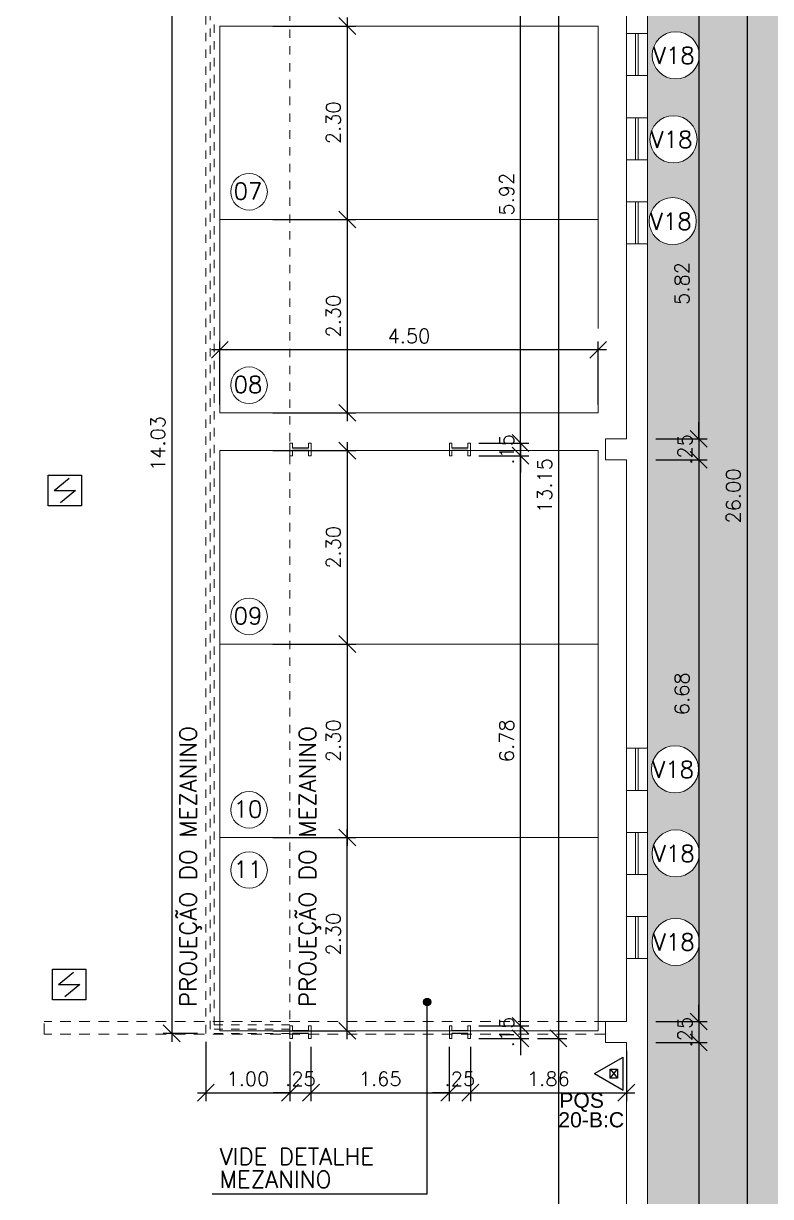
# Model space of a CAD drawing. Header units: millimetres. Extents: x 521 to 1055, y 261 to 520.
# Drawn here: x 612.5 to 621.39, y 461.79 to 475.74 of the extents above; entities that cross this region are included whole.
import ezdxf

# ---------------------------------------------------------------- set-up
doc = ezdxf.new("R2010")
doc.units = ezdxf.units.MM
for name, pattern in [('CONTINU', [0]), ('DASHDOT', [1, 0.5, -0.25, 0, -0.25]), ('HIDDEN', [9.525, 6.35, -3.175])]:
    doc.linetypes.add(name, pattern=pattern)
doc.layers.add('0.1', color=8, linetype='Continuous', lineweight=13)
doc.layers.add('ppci', color=8, linetype='Continuous')
doc.styles.add('ROMANS', font='romans')
doc.styles.get("Standard").update_dxf_attribs({"font": 'romans.shx'})
doc.styles.add('STYLE1', font='sanss___.ttf')
doc.dimstyles.new('Fares Eng - 50', dxfattribs={"dimscale": 2, "dimtxt": 0.085, "dimasz": 0.1, "dimexe": 0.05, "dimexo": 0.05, "dimgap": 0.04, "dimtad": 1, "dimzin": 4, "dimdsep": 46, "dimtxsty": 'ROMANS', "dimblk1": 'OBLIQUE', "dimblk2": 'OBLIQUE', "dimsah": 1, "dimcen": 0.05, "dimdle": 0.05, "dimclrd": 8, "dimclre": 8, "dimclrt": 8, "dimaunit": 1, "dimadec": 0, "dimazin": 0, "dimtfac": 1, "dimtix": 1, "dimtmove": 2, "dimatfit": 0, "dimldrblk": 'OPEN90', "dimfxl": 1, "dimtolj": 1, "dimtzin": 0, "dimarcsym": 0})
pattern_1 = [(37.5, (143.7004, 358.23872), (-0.00800016, 0.24470662), [0, -0.19304, 0, -0.2159, 0, -0.206375]), (7.5, (143.7004, 358.23872), (0.22476164, 0.35841255), [0, -0.10414, 0, -0.17399, 0, -0.066675]), (327.5, (143.5442, 358.23872), (0.395496185, 0.00071859), [0, -0.0635, 0, -0.2286, 0, -0.29845]), (317.5, (143.5442, 358.23872), (0.38177823, 0.11146466), [0, -0.03175, 0, -0.14986, 0, -0.17145])]

# ---------------------------------------------------------------- blocks, each defined once
blk = doc.blocks.new('_OBLIQUE')
at = {"color": 0, "linetype": 'ByBlock'}
blk.add_line((-0.5, -0.5), (0.5, 0.5), dxfattribs=at)
blk = doc.blocks.new('*D2617')
at = {"layer": '0.1', "color": 8, "linetype": 'CONTINU', "lineweight": -2, "transparency": 16777216}
for p, q in [((620.023, 476.617), (620.634, 476.617)), ((620.534, 476.717), (620.534, 470.697)), ((620.023, 470.797), (620.634, 470.797))]:
    blk.add_line(p, q, dxfattribs=at)
at = {"layer": 'DEFPOINTS', "color": 0, "linetype": 'CONTINU', "lineweight": -2, "transparency": 16777216}
for p in [(619.923, 476.617), (619.923, 470.797), (620.534, 470.797)]:
    blk.add_point(p, dxfattribs=at)
at = {"layer": '0.1', "color": 8, "linetype": 'CONTINU', "lineweight": -2, "transparency": 16777216, "xscale": 0.2, "yscale": 0.2, "zscale": 0.2}
for p, rotation in [((620.534, 476.617), 90), ((620.534, 470.797), 270)]:
    blk.add_blockref('_OBLIQUE', p, dxfattribs=dict(at, rotation=rotation))
at = {"layer": '0.1', "color": 8, "linetype": 'CONTINU', "transparency": 16777216, "insert": (620.334, 472.646), "char_height": 0.17, "attachment_point": 5, "rotation": 90, "style": 'ROMANS'}
blk.add_mtext('\\A1;5.82', dxfattribs=at)
blk = doc.blocks.new('_Open90')
at = {"color": 0, "linetype": 'ByBlock', "lineweight": -2}
for p, q in [((0, 0), (-1, 0)), ((-0.5, 0.5), (0, 0)), ((0, 0), (-0.5, -0.5))]:
    blk.add_line(p, q, dxfattribs=at)
blk = doc.blocks.new('*D2904')
at = {"layer": '0.1', "color": 8, "linetype": 'CONTINU', "lineweight": -2, "transparency": 16777216}
for p, q in [((620.534, 470.797), (620.534, 470.997)), ((620.023, 470.797), (620.634, 470.797)), ((620.534, 470.797), (620.534, 470.547)), ((620.023, 470.547), (620.634, 470.547)), ((620.534, 470.547), (620.534, 470.347))]:
    blk.add_line(p, q, dxfattribs=at)
at = {"layer": 'DEFPOINTS', "color": 0, "linetype": 'CONTINU', "lineweight": -2, "transparency": 16777216}
for p in [(619.923, 470.797), (619.923, 470.547), (620.534, 470.547)]:
    blk.add_point(p, dxfattribs=at)
at = {"layer": '0.1', "color": 8, "linetype": 'CONTINU', "lineweight": -2, "transparency": 16777216, "xscale": 0.2, "yscale": 0.2, "zscale": 0.2}
for p, rotation in [((620.534, 470.797), 270), ((620.534, 470.547), 90)]:
    blk.add_blockref('_OBLIQUE', p, dxfattribs=dict(at, rotation=rotation))
at = {"layer": '0.1', "color": 8, "linetype": 'CONTINU', "transparency": 16777216, "insert": (620.369, 470.672), "char_height": 0.17, "attachment_point": 5, "rotation": 90, "style": 'ROMANS'}
blk.add_mtext('\\A1;.25', dxfattribs=at)
blk = doc.blocks.new('*D2618')
at = {"layer": '0.1', "color": 8, "linetype": 'CONTINU', "lineweight": -2, "transparency": 16777216}
for p, q in [((620.534, 470.647), (620.534, 463.767)), ((620.023, 470.547), (620.634, 470.547)), ((620.023, 463.867), (620.634, 463.867))]:
    blk.add_line(p, q, dxfattribs=at)
at = {"layer": 'DEFPOINTS', "color": 0, "linetype": 'CONTINU', "lineweight": -2, "transparency": 16777216}
for p in [(619.923, 470.547), (619.923, 463.867), (620.534, 463.867)]:
    blk.add_point(p, dxfattribs=at)
at = {"layer": '0.1', "color": 8, "linetype": 'CONTINU', "lineweight": -2, "transparency": 16777216, "xscale": 0.2, "yscale": 0.2, "zscale": 0.2}
for p, rotation in [((620.534, 470.547), 90), ((620.534, 463.867), 270)]:
    blk.add_blockref('_OBLIQUE', p, dxfattribs=dict(at, rotation=rotation))
at = {"layer": '0.1', "color": 8, "linetype": 'CONTINU', "transparency": 16777216, "insert": (620.334, 467.766), "char_height": 0.17, "attachment_point": 5, "rotation": 90, "style": 'ROMANS'}
blk.add_mtext('\\A1;6.68', dxfattribs=at)
blk = doc.blocks.new('*D2619')
at = {"layer": '0.1', "color": 8, "linetype": 'CONTINU', "lineweight": -2, "transparency": 16777216}
for p, q in [((620.534, 463.867), (620.534, 464.067)), ((620.023, 463.867), (620.634, 463.867)), ((620.534, 463.867), (620.534, 463.617)), ((620.023, 463.617), (620.634, 463.617)), ((620.534, 463.617), (620.534, 463.417))]:
    blk.add_line(p, q, dxfattribs=at)
at = {"layer": 'DEFPOINTS', "color": 0, "linetype": 'CONTINU', "lineweight": -2, "transparency": 16777216}
for p in [(619.923, 463.867), (619.923, 463.617), (620.534, 463.617)]:
    blk.add_point(p, dxfattribs=at)
at = {"layer": '0.1', "color": 8, "linetype": 'CONTINU', "lineweight": -2, "transparency": 16777216, "xscale": 0.2, "yscale": 0.2, "zscale": 0.2}
for p, rotation in [((620.534, 463.867), 270), ((620.534, 463.617), 90)]:
    blk.add_blockref('_OBLIQUE', p, dxfattribs=dict(at, rotation=rotation))
at = {"layer": '0.1', "color": 8, "linetype": 'CONTINU', "transparency": 16777216, "insert": (620.369, 463.742), "char_height": 0.17, "attachment_point": 5, "rotation": 90, "style": 'ROMANS'}
blk.add_mtext('\\A1;.25', dxfattribs=at)
blk = doc.blocks.new('*D2620')
at = {"layer": '0.1', "color": 8, "linetype": 'CONTINU', "lineweight": -2, "transparency": 16777216}
for p, q in [((620.023, 463.617), (620.634, 463.617)), ((620.534, 463.717), (620.534, 457.267)), ((620.023, 457.367), (620.634, 457.367))]:
    blk.add_line(p, q, dxfattribs=at)
at = {"layer": 'DEFPOINTS', "color": 0, "linetype": 'CONTINU', "lineweight": -2, "transparency": 16777216}
for p in [(619.923, 463.617), (619.923, 457.367), (620.534, 457.367)]:
    blk.add_point(p, dxfattribs=at)
at = {"layer": '0.1', "color": 8, "linetype": 'CONTINU', "lineweight": -2, "transparency": 16777216, "xscale": 0.2, "yscale": 0.2, "zscale": 0.2}
for p, rotation in [((620.534, 463.617), 90), ((620.534, 457.367), 270)]:
    blk.add_blockref('_OBLIQUE', p, dxfattribs=dict(at, rotation=rotation))
at = {"layer": '0.1', "color": 8, "linetype": 'CONTINU', "transparency": 16777216, "insert": (620.369, 460.492), "char_height": 0.17, "attachment_point": 5, "rotation": 90, "style": 'ROMANS'}
blk.add_mtext('\\A1;6.25', dxfattribs=at)
blk = doc.blocks.new('*D2622')
at = {"layer": '0.1', "color": 8, "linetype": 'CONTINU', "lineweight": -2, "transparency": 16777216}
for p, q in [((621.111, 483.217), (621.111, 457.017)), ((620.734, 483.117), (621.211, 483.117)), ((620.734, 457.117), (621.211, 457.117))]:
    blk.add_line(p, q, dxfattribs=at)
at = {"layer": 'DEFPOINTS', "color": 0, "linetype": 'CONTINU', "lineweight": -2, "transparency": 16777216}
for p in [(620.634, 483.117), (620.634, 457.117), (621.111, 457.117)]:
    blk.add_point(p, dxfattribs=at)
at = {"layer": '0.1', "color": 8, "linetype": 'CONTINU', "lineweight": -2, "transparency": 16777216, "xscale": 0.2, "yscale": 0.2, "zscale": 0.2}
for p, rotation in [((621.111, 483.117), 90), ((621.111, 457.117), 270)]:
    blk.add_blockref('_OBLIQUE', p, dxfattribs=dict(at, rotation=rotation))
at = {"layer": '0.1', "color": 8, "linetype": 'CONTINU', "transparency": 16777216, "insert": (620.946, 470.117), "char_height": 0.17, "attachment_point": 5, "rotation": 90, "style": 'ROMANS'}
blk.add_mtext('\\A1;26.00', dxfattribs=at)
blk = doc.blocks.new('*D2962')
at = {"layer": '0.1', "color": 8, "linetype": 'CONTINU', "lineweight": -2, "transparency": 16777216}
for p, q in [((619.438, 471.855), (614.738, 471.855)), ((614.838, 471.207), (614.838, 471.955)), ((619.338, 471.207), (619.338, 471.955))]:
    blk.add_line(p, q, dxfattribs=at)
at = {"layer": 'DEFPOINTS', "color": 0, "linetype": 'CONTINU', "lineweight": -2, "transparency": 16777216}
for p in [(614.838, 471.855), (614.838, 471.107), (619.338, 471.107)]:
    blk.add_point(p, dxfattribs=at)
at = {"layer": '0.1', "color": 8, "linetype": 'CONTINU', "lineweight": -2, "transparency": 16777216, "xscale": 0.2, "yscale": 0.2, "zscale": 0.2, "rotation": 180}
blk.add_blockref('_OBLIQUE', (614.838, 471.855), dxfattribs=at)
at = {"layer": '0.1', "color": 8, "linetype": 'CONTINU', "lineweight": -2, "transparency": 16777216, "xscale": 0.2, "yscale": 0.2, "zscale": 0.2}
blk.add_blockref('_OBLIQUE', (619.338, 471.855), dxfattribs=at)
at = {"layer": '0.1', "color": 8, "linetype": 'CONTINU', "transparency": 16777216, "insert": (617.088, 472.02), "char_height": 0.17, "attachment_point": 5, "style": 'ROMANS'}
blk.add_mtext('\\A1;4.50', dxfattribs=at)
blk = doc.blocks.new('*D2963')
at = {"layer": '0.1', "color": 8, "linetype": 'CONTINU', "lineweight": -2, "transparency": 16777216}
for p, q in [((616.355, 475.807), (616.355, 473.307)), ((615.468, 475.707), (616.455, 475.707)), ((615.468, 473.407), (616.455, 473.407))]:
    blk.add_line(p, q, dxfattribs=at)
at = {"layer": 'DEFPOINTS', "color": 0, "linetype": 'CONTINU', "lineweight": -2, "transparency": 16777216}
for p in [(615.368, 475.707), (615.368, 473.407), (616.355, 473.407)]:
    blk.add_point(p, dxfattribs=at)
at = {"layer": '0.1', "color": 8, "linetype": 'CONTINU', "lineweight": -2, "transparency": 16777216, "xscale": 0.2, "yscale": 0.2, "zscale": 0.2}
for p, rotation in [((616.355, 475.707), 90), ((616.355, 473.407), 270)]:
    blk.add_blockref('_OBLIQUE', p, dxfattribs=dict(at, rotation=rotation))
at = {"layer": '0.1', "color": 8, "linetype": 'CONTINU', "transparency": 16777216, "insert": (616.19, 474.557), "char_height": 0.17, "attachment_point": 5, "rotation": 90, "style": 'ROMANS'}
blk.add_mtext('\\A1;2.30', dxfattribs=at)
blk = doc.blocks.new('*D2964')
at = {"layer": '0.1', "color": 8, "linetype": 'CONTINU', "lineweight": -2, "transparency": 16777216}
for p, q in [((615.468, 473.407), (616.455, 473.407)), ((616.355, 473.507), (616.355, 471.007)), ((615.468, 471.107), (616.455, 471.107))]:
    blk.add_line(p, q, dxfattribs=at)
at = {"layer": 'DEFPOINTS', "color": 0, "linetype": 'CONTINU', "lineweight": -2, "transparency": 16777216}
for p in [(615.368, 473.407), (615.368, 471.107), (616.355, 471.107)]:
    blk.add_point(p, dxfattribs=at)
at = {"layer": '0.1', "color": 8, "linetype": 'CONTINU', "lineweight": -2, "transparency": 16777216, "xscale": 0.2, "yscale": 0.2, "zscale": 0.2}
for p, rotation in [((616.355, 473.407), 90), ((616.355, 471.107), 270)]:
    blk.add_blockref('_OBLIQUE', p, dxfattribs=dict(at, rotation=rotation))
at = {"layer": '0.1', "color": 8, "linetype": 'CONTINU', "transparency": 16777216, "insert": (616.19, 472.257), "char_height": 0.17, "attachment_point": 5, "rotation": 90, "style": 'ROMANS'}
blk.add_mtext('\\A1;2.30', dxfattribs=at)
blk = doc.blocks.new('*D2965')
at = {"layer": '0.1', "color": 8, "linetype": 'CONTINU', "lineweight": -2, "transparency": 16777216}
for p, q in [((615.468, 468.357), (616.455, 468.357)), ((616.355, 468.457), (616.355, 465.957)), ((615.468, 466.057), (616.455, 466.057))]:
    blk.add_line(p, q, dxfattribs=at)
at = {"layer": 'DEFPOINTS', "color": 0, "linetype": 'CONTINU', "lineweight": -2, "transparency": 16777216}
for p in [(615.368, 468.357), (615.368, 466.057), (616.355, 466.057)]:
    blk.add_point(p, dxfattribs=at)
at = {"layer": '0.1', "color": 8, "linetype": 'CONTINU', "lineweight": -2, "transparency": 16777216, "xscale": 0.2, "yscale": 0.2, "zscale": 0.2}
for p, rotation in [((616.355, 468.357), 90), ((616.355, 466.057), 270)]:
    blk.add_blockref('_OBLIQUE', p, dxfattribs=dict(at, rotation=rotation))
at = {"layer": '0.1', "color": 8, "linetype": 'CONTINU', "transparency": 16777216, "insert": (616.19, 467.207), "char_height": 0.17, "attachment_point": 5, "rotation": 90, "style": 'ROMANS'}
blk.add_mtext('\\A1;2.30', dxfattribs=at)
blk = doc.blocks.new('*D2966')
at = {"layer": '0.1', "color": 8, "linetype": 'CONTINU', "lineweight": -2, "transparency": 16777216}
for p, q in [((616.355, 463.657), (616.355, 466.157)), ((615.468, 466.057), (616.455, 466.057)), ((615.468, 463.757), (616.455, 463.757))]:
    blk.add_line(p, q, dxfattribs=at)
at = {"layer": 'DEFPOINTS', "color": 0, "linetype": 'CONTINU', "lineweight": -2, "transparency": 16777216}
for p in [(615.368, 466.057), (616.355, 466.057), (615.368, 463.757)]:
    blk.add_point(p, dxfattribs=at)
at = {"layer": '0.1', "color": 8, "linetype": 'CONTINU', "lineweight": -2, "transparency": 16777216, "xscale": 0.2, "yscale": 0.2, "zscale": 0.2}
for p, rotation in [((616.355, 466.057), 90), ((616.355, 463.757), 270)]:
    blk.add_blockref('_OBLIQUE', p, dxfattribs=dict(at, rotation=rotation))
at = {"layer": '0.1', "color": 8, "linetype": 'CONTINU', "transparency": 16777216, "insert": (616.19, 464.907), "char_height": 0.17, "attachment_point": 5, "rotation": 90, "style": 'ROMANS'}
blk.add_mtext('\\A1;2.30', dxfattribs=at)
blk = doc.blocks.new('*D3433')
at = {"layer": '0.1', "color": 8, "linetype": 'CONTINU', "lineweight": -2, "transparency": 16777216}
for p, q in [((616.355, 470.757), (616.355, 468.257)), ((615.468, 470.657), (616.455, 470.657)), ((615.468, 468.357), (616.455, 468.357))]:
    blk.add_line(p, q, dxfattribs=at)
at = {"layer": 'DEFPOINTS', "color": 0, "linetype": 'CONTINU', "lineweight": -2, "transparency": 16777216}
for p in [(615.368, 470.657), (615.368, 468.357), (616.355, 468.357)]:
    blk.add_point(p, dxfattribs=at)
at = {"layer": '0.1', "color": 8, "linetype": 'CONTINU', "lineweight": -2, "transparency": 16777216, "xscale": 0.2, "yscale": 0.2, "zscale": 0.2}
for p, rotation in [((616.355, 470.657), 90), ((616.355, 468.357), 270)]:
    blk.add_blockref('_OBLIQUE', p, dxfattribs=dict(at, rotation=rotation))
at = {"layer": '0.1', "color": 8, "linetype": 'CONTINU', "transparency": 16777216, "insert": (616.19, 469.507), "char_height": 0.17, "attachment_point": 5, "rotation": 90, "style": 'ROMANS'}
blk.add_mtext('\\A1;2.30', dxfattribs=at)
blk = doc.blocks.new('*D3465')
at = {"layer": '0.1', "color": 8, "linetype": 'CONTINU', "lineweight": -2, "transparency": 16777216}
for p, q in [((614.267, 477.857), (614.267, 463.627)), ((614.573, 477.757), (614.167, 477.757)), ((614.573, 463.727), (614.167, 463.727))]:
    blk.add_line(p, q, dxfattribs=at)
at = {"layer": 'DEFPOINTS', "color": 0, "linetype": 'CONTINU', "lineweight": -2, "transparency": 16777216}
for p in [(614.673, 477.757), (614.267, 463.727), (614.673, 463.727)]:
    blk.add_point(p, dxfattribs=at)
at = {"layer": '0.1', "color": 8, "linetype": 'CONTINU', "lineweight": -2, "transparency": 16777216, "xscale": 0.2, "yscale": 0.2, "zscale": 0.2}
for p, rotation in [((614.267, 477.757), 90), ((614.267, 463.727), 270)]:
    blk.add_blockref('_OBLIQUE', p, dxfattribs=dict(at, rotation=rotation))
at = {"layer": '0.1', "color": 8, "linetype": 'CONTINU', "lineweight": -2, "transparency": 16777216, "insert": (614.102, 470.742), "char_height": 0.17, "attachment_point": 5, "rotation": 90, "style": 'ROMANS'}
blk.add_mtext('\\A1;14.03', dxfattribs=at)
blk = doc.blocks.new('*D3466')
at = {"layer": '0.1', "color": 8, "linetype": 'CONTINU', "lineweight": -2, "transparency": 16777216}
for p, q in [((614.673, 463.627), (614.673, 462.921)), ((615.673, 463.627), (615.673, 462.921)), ((614.573, 463.021), (615.773, 463.021))]:
    blk.add_line(p, q, dxfattribs=at)
at = {"layer": 'DEFPOINTS', "color": 0, "linetype": 'CONTINU', "lineweight": -2, "transparency": 16777216}
for p in [(614.673, 463.727), (615.673, 463.727), (615.673, 463.021)]:
    blk.add_point(p, dxfattribs=at)
at = {"layer": '0.1', "color": 8, "linetype": 'CONTINU', "lineweight": -2, "transparency": 16777216, "xscale": 0.2, "yscale": 0.2, "zscale": 0.2, "rotation": 180}
blk.add_blockref('_OBLIQUE', (614.673, 463.021), dxfattribs=at)
at = {"layer": '0.1', "color": 8, "linetype": 'CONTINU', "lineweight": -2, "transparency": 16777216, "xscale": 0.2, "yscale": 0.2, "zscale": 0.2}
blk.add_blockref('_OBLIQUE', (615.673, 463.021), dxfattribs=at)
at = {"layer": '0.1', "color": 8, "linetype": 'CONTINU', "lineweight": -2, "transparency": 16777216, "insert": (615.173, 463.186), "char_height": 0.17, "attachment_point": 5, "style": 'ROMANS'}
blk.add_mtext('\\A1;1.00', dxfattribs=at)
blk = doc.blocks.new('*D3467')
at = {"layer": '0.1', "color": 8, "linetype": 'CONTINU', "lineweight": -2, "transparency": 16777216}
for p, q in [((615.673, 463.567), (615.673, 462.921)), ((615.923, 463.567), (615.923, 462.921)), ((615.673, 463.021), (615.473, 463.021)), ((615.673, 463.021), (615.923, 463.021)), ((615.923, 463.021), (616.123, 463.021))]:
    blk.add_line(p, q, dxfattribs=at)
at = {"layer": 'DEFPOINTS', "color": 0, "linetype": 'CONTINU', "lineweight": -2, "transparency": 16777216}
for p in [(615.673, 463.667), (615.923, 463.667), (615.923, 463.021)]:
    blk.add_point(p, dxfattribs=at)
at = {"layer": '0.1', "color": 8, "linetype": 'CONTINU', "lineweight": -2, "transparency": 16777216, "xscale": 0.2, "yscale": 0.2, "zscale": 0.2}
blk.add_blockref('_OBLIQUE', (615.673, 463.021), dxfattribs=at)
at = {"layer": '0.1', "color": 8, "linetype": 'CONTINU', "lineweight": -2, "transparency": 16777216, "xscale": 0.2, "yscale": 0.2, "zscale": 0.2, "rotation": 180}
blk.add_blockref('_OBLIQUE', (615.923, 463.021), dxfattribs=at)
at = {"layer": '0.1', "color": 8, "linetype": 'CONTINU', "lineweight": -2, "transparency": 16777216, "insert": (615.798, 463.186), "char_height": 0.17, "attachment_point": 5, "style": 'ROMANS'}
blk.add_mtext('\\A1;.25', dxfattribs=at)
blk = doc.blocks.new('*D3468')
at = {"layer": '0.1', "color": 8, "linetype": 'CONTINU', "lineweight": -2, "transparency": 16777216}
for p, q in [((615.923, 463.567), (615.923, 462.921)), ((617.568, 463.567), (617.568, 462.921)), ((615.823, 463.021), (617.668, 463.021))]:
    blk.add_line(p, q, dxfattribs=at)
at = {"layer": 'DEFPOINTS', "color": 0, "linetype": 'CONTINU', "lineweight": -2, "transparency": 16777216}
for p in [(615.923, 463.667), (617.568, 463.667), (617.568, 463.021)]:
    blk.add_point(p, dxfattribs=at)
at = {"layer": '0.1', "color": 8, "linetype": 'CONTINU', "lineweight": -2, "transparency": 16777216, "xscale": 0.2, "yscale": 0.2, "zscale": 0.2, "rotation": 180}
blk.add_blockref('_OBLIQUE', (615.923, 463.021), dxfattribs=at)
at = {"layer": '0.1', "color": 8, "linetype": 'CONTINU', "lineweight": -2, "transparency": 16777216, "xscale": 0.2, "yscale": 0.2, "zscale": 0.2}
blk.add_blockref('_OBLIQUE', (617.568, 463.021), dxfattribs=at)
at = {"layer": '0.1', "color": 8, "linetype": 'CONTINU', "lineweight": -2, "transparency": 16777216, "insert": (616.746, 463.186), "char_height": 0.17, "attachment_point": 5, "style": 'ROMANS'}
blk.add_mtext('\\A1;1.65', dxfattribs=at)
blk = doc.blocks.new('*D3469')
at = {"layer": '0.1', "color": 8, "linetype": 'CONTINU', "lineweight": -2, "transparency": 16777216}
for p, q in [((617.568, 463.567), (617.568, 462.921)), ((617.818, 463.567), (617.818, 462.921)), ((617.568, 463.021), (617.368, 463.021)), ((617.568, 463.021), (617.818, 463.021)), ((617.818, 463.021), (618.018, 463.021))]:
    blk.add_line(p, q, dxfattribs=at)
at = {"layer": 'DEFPOINTS', "color": 0, "linetype": 'CONTINU', "lineweight": -2, "transparency": 16777216}
for p in [(617.568, 463.667), (617.818, 463.667), (617.818, 463.021)]:
    blk.add_point(p, dxfattribs=at)
at = {"layer": '0.1', "color": 8, "linetype": 'CONTINU', "lineweight": -2, "transparency": 16777216, "xscale": 0.2, "yscale": 0.2, "zscale": 0.2}
blk.add_blockref('_OBLIQUE', (617.568, 463.021), dxfattribs=at)
at = {"layer": '0.1', "color": 8, "linetype": 'CONTINU', "lineweight": -2, "transparency": 16777216, "xscale": 0.2, "yscale": 0.2, "zscale": 0.2, "rotation": 180}
blk.add_blockref('_OBLIQUE', (617.818, 463.021), dxfattribs=at)
at = {"layer": '0.1', "color": 8, "linetype": 'CONTINU', "lineweight": -2, "transparency": 16777216, "insert": (617.693, 463.186), "char_height": 0.17, "attachment_point": 5, "style": 'ROMANS'}
blk.add_mtext('\\A1;.25', dxfattribs=at)
blk = doc.blocks.new('*D3470')
at = {"layer": '0.1', "color": 8, "linetype": 'CONTINU', "lineweight": -2, "transparency": 16777216}
for p, q in [((617.818, 463.567), (617.818, 462.921)), ((619.673, 463.517), (619.673, 462.921)), ((617.718, 463.021), (619.773, 463.021))]:
    blk.add_line(p, q, dxfattribs=at)
at = {"layer": 'DEFPOINTS', "color": 0, "linetype": 'CONTINU', "lineweight": -2, "transparency": 16777216}
for p in [(617.818, 463.667), (619.673, 463.617), (619.673, 463.021)]:
    blk.add_point(p, dxfattribs=at)
at = {"layer": '0.1', "color": 8, "linetype": 'CONTINU', "lineweight": -2, "transparency": 16777216, "xscale": 0.2, "yscale": 0.2, "zscale": 0.2, "rotation": 180}
blk.add_blockref('_OBLIQUE', (617.818, 463.021), dxfattribs=at)
at = {"layer": '0.1', "color": 8, "linetype": 'CONTINU', "lineweight": -2, "transparency": 16777216, "xscale": 0.2, "yscale": 0.2, "zscale": 0.2}
blk.add_blockref('_OBLIQUE', (619.673, 463.021), dxfattribs=at)
at = {"layer": '0.1', "color": 8, "linetype": 'CONTINU', "lineweight": -2, "transparency": 16777216, "insert": (618.746, 463.186), "char_height": 0.17, "attachment_point": 5, "style": 'ROMANS'}
blk.add_mtext('\\A1;1.86', dxfattribs=at)
blk = doc.blocks.new('*D3471')
at = {"layer": '0.1', "color": 8, "linetype": 'CONTINU', "lineweight": -2, "transparency": 16777216}
for p, q in [((618.415, 463.817), (618.415, 464.017)), ((617.918, 463.817), (618.515, 463.817)), ((618.415, 463.817), (618.415, 463.667)), ((617.918, 463.667), (618.515, 463.667)), ((618.415, 463.667), (618.415, 463.467))]:
    blk.add_line(p, q, dxfattribs=at)
at = {"layer": 'DEFPOINTS', "color": 0, "linetype": 'CONTINU', "lineweight": -2, "transparency": 16777216}
for p in [(617.818, 463.817), (617.818, 463.667), (618.415, 463.667)]:
    blk.add_point(p, dxfattribs=at)
at = {"layer": '0.1', "color": 8, "linetype": 'CONTINU', "lineweight": -2, "transparency": 16777216, "xscale": 0.2, "yscale": 0.2, "zscale": 0.2}
for p, rotation in [((618.415, 463.817), 270), ((618.415, 463.667), 90)]:
    blk.add_blockref('_OBLIQUE', p, dxfattribs=dict(at, rotation=rotation))
at = {"layer": '0.1', "color": 8, "linetype": 'CONTINU', "lineweight": -2, "transparency": 16777216, "insert": (618.25, 463.742), "char_height": 0.17, "attachment_point": 5, "rotation": 90, "style": 'ROMANS'}
blk.add_mtext('\\A1;.15', dxfattribs=at)
blk = doc.blocks.new('*D3472')
at = {"layer": '0.1', "color": 8, "linetype": 'CONTINU', "lineweight": -2, "transparency": 16777216}
for p, q in [((617.918, 470.597), (618.515, 470.597)), ((618.415, 463.717), (618.415, 470.697)), ((617.918, 463.817), (618.515, 463.817))]:
    blk.add_line(p, q, dxfattribs=at)
at = {"layer": 'DEFPOINTS', "color": 0, "linetype": 'CONTINU', "lineweight": -2, "transparency": 16777216}
for p in [(617.818, 470.597), (618.415, 470.597), (617.818, 463.817)]:
    blk.add_point(p, dxfattribs=at)
at = {"layer": '0.1', "color": 8, "linetype": 'CONTINU', "lineweight": -2, "transparency": 16777216, "xscale": 0.2, "yscale": 0.2, "zscale": 0.2}
for p, rotation in [((618.415, 470.597), 90), ((618.415, 463.817), 270)]:
    blk.add_blockref('_OBLIQUE', p, dxfattribs=dict(at, rotation=rotation))
at = {"layer": '0.1', "color": 8, "linetype": 'CONTINU', "lineweight": -2, "transparency": 16777216, "insert": (618.25, 467.207), "char_height": 0.17, "attachment_point": 5, "rotation": 90, "style": 'ROMANS'}
blk.add_mtext('\\A1;6.78', dxfattribs=at)
blk = doc.blocks.new('*D3473')
at = {"layer": '0.1', "color": 8, "linetype": 'CONTINU', "lineweight": -2, "transparency": 16777216}
for p, q in [((618.415, 470.747), (618.415, 470.947)), ((617.918, 470.747), (618.515, 470.747)), ((618.415, 470.747), (618.415, 470.597)), ((617.918, 470.597), (618.515, 470.597)), ((618.415, 470.597), (618.415, 470.397))]:
    blk.add_line(p, q, dxfattribs=at)
at = {"layer": 'DEFPOINTS', "color": 0, "linetype": 'CONTINU', "lineweight": -2, "transparency": 16777216}
for p in [(617.818, 470.747), (617.818, 470.597), (618.415, 470.597)]:
    blk.add_point(p, dxfattribs=at)
at = {"layer": '0.1', "color": 8, "linetype": 'CONTINU', "lineweight": -2, "transparency": 16777216, "xscale": 0.2, "yscale": 0.2, "zscale": 0.2}
for p, rotation in [((618.415, 470.747), 270), ((618.415, 470.597), 90)]:
    blk.add_blockref('_OBLIQUE', p, dxfattribs=dict(at, rotation=rotation))
at = {"layer": '0.1', "color": 8, "linetype": 'CONTINU', "lineweight": -2, "transparency": 16777216, "insert": (618.25, 470.672), "char_height": 0.17, "attachment_point": 5, "rotation": 90, "style": 'ROMANS'}
blk.add_mtext('\\A1;.15', dxfattribs=at)
blk = doc.blocks.new('*D3474')
at = {"layer": '0.1', "color": 8, "linetype": 'CONTINU', "lineweight": -2, "transparency": 16777216}
for p, q in [((618.415, 470.647), (618.415, 476.767)), ((617.918, 476.667), (618.515, 476.667)), ((617.918, 470.747), (618.515, 470.747))]:
    blk.add_line(p, q, dxfattribs=at)
at = {"layer": 'DEFPOINTS', "color": 0, "linetype": 'CONTINU', "lineweight": -2, "transparency": 16777216}
for p in [(617.818, 476.667), (618.415, 476.667), (617.818, 470.747)]:
    blk.add_point(p, dxfattribs=at)
at = {"layer": '0.1', "color": 8, "linetype": 'CONTINU', "lineweight": -2, "transparency": 16777216, "xscale": 0.2, "yscale": 0.2, "zscale": 0.2}
for p, rotation in [((618.415, 476.667), 90), ((618.415, 470.747), 270)]:
    blk.add_blockref('_OBLIQUE', p, dxfattribs=dict(at, rotation=rotation))
at = {"layer": '0.1', "color": 8, "linetype": 'CONTINU', "lineweight": -2, "transparency": 16777216, "insert": (618.25, 473.707), "char_height": 0.17, "attachment_point": 5, "rotation": 90, "style": 'ROMANS'}
blk.add_mtext('\\A1;5.92', dxfattribs=at)
blk = doc.blocks.new('*D3476')
at = {"layer": '0.1', "color": 8, "linetype": 'CONTINU', "lineweight": -2, "transparency": 16777216}
for p, q in [((618.867, 476.917), (618.867, 463.567)), ((618.615, 476.817), (618.967, 476.817)), ((618.615, 463.667), (618.967, 463.667))]:
    blk.add_line(p, q, dxfattribs=at)
at = {"layer": 'DEFPOINTS', "color": 0, "linetype": 'CONTINU', "lineweight": -2, "transparency": 16777216}
for p in [(618.515, 476.817), (618.515, 463.667), (618.867, 463.667)]:
    blk.add_point(p, dxfattribs=at)
at = {"layer": '0.1', "color": 8, "linetype": 'CONTINU', "lineweight": -2, "transparency": 16777216, "xscale": 0.2, "yscale": 0.2, "zscale": 0.2}
for p, rotation in [((618.867, 476.817), 90), ((618.867, 463.667), 270)]:
    blk.add_blockref('_OBLIQUE', p, dxfattribs=dict(at, rotation=rotation))
at = {"layer": '0.1', "color": 8, "linetype": 'CONTINU', "lineweight": -2, "transparency": 16777216, "insert": (618.702, 470.242), "char_height": 0.17, "attachment_point": 5, "rotation": 90, "style": 'ROMANS'}
blk.add_mtext('\\A1;13.15', dxfattribs=at)
blk = doc.blocks.new('*D3477')
at = {"layer": '0.1', "color": 8, "linetype": 'CONTINU', "lineweight": -2, "transparency": 16777216}
for p, q in [((618.867, 463.767), (618.867, 457.267)), ((618.715, 463.667), (618.967, 463.667)), ((618.715, 457.367), (618.967, 457.367))]:
    blk.add_line(p, q, dxfattribs=at)
at = {"layer": 'DEFPOINTS', "color": 0, "linetype": 'CONTINU', "lineweight": -2, "transparency": 16777216}
for p in [(618.615, 463.667), (618.615, 457.367), (618.867, 457.367)]:
    blk.add_point(p, dxfattribs=at)
at = {"layer": '0.1', "color": 8, "linetype": 'CONTINU', "lineweight": -2, "transparency": 16777216, "xscale": 0.2, "yscale": 0.2, "zscale": 0.2}
for p, rotation in [((618.867, 463.667), 90), ((618.867, 457.367), 270)]:
    blk.add_blockref('_OBLIQUE', p, dxfattribs=dict(at, rotation=rotation))
at = {"layer": '0.1', "color": 8, "linetype": 'CONTINU', "lineweight": -2, "transparency": 16777216, "insert": (618.702, 460.517), "char_height": 0.17, "attachment_point": 5, "rotation": 90, "style": 'ROMANS'}
blk.add_mtext('\\A1;6.30', dxfattribs=at)

msp = doc.modelspace()

# ---------------------------------------------------------------- hatches: boundary and pattern name
at = {"layer": '0.1', "linetype": 'CONTINU', "lineweight": -2}
h = msp.add_hatch(dxfattribs=at)
h.set_pattern_fill('AR-SAND,_O', color=8, scale=0.005, double=1)
h.set_pattern_definition(pattern_1)
h.paths.add_polyline_path([(624.13896, 477.92308), (619.92327, 477.9413), (619.92327, 475.61692), (619.92327, 475.11692), (619.92327, 474.9813), (620.32333, 474.62468, -0.20424526), (620.48747, 474.47835), (624.84231, 470.59637)])
h.paths.add_polyline_path([(619.97996, 475.35874, -1), (620.54072, 475.35874, -1)], flags=16)
h.paths.add_polyline_path([(624.84231, 470.59637), (620.48747, 474.47835, -0.11039378), (620.51416, 474.35898, -1), (619.95339, 474.35898, -0.5129772), (620.32333, 474.62468), (619.92327, 474.9813), (619.92327, 474.61692), (619.92327, 474.11692), (619.92327, 473.61692), (619.92327, 473.11692), (619.92327, 467.11692), (619.92327, 466.61692), (619.92327, 466.11692), (619.92327, 465.61692), (619.92327, 465.11692), (619.92327, 464.61692), (619.92327, 463.47843), (625.39317, 464.85808)])
h.paths.add_polyline_path([(620.53152, 466.86676, -1), (619.97075, 466.86676, -1)], flags=16)
h.paths.add_polyline_path([(620.54038, 465.867, -1), (619.97961, 465.867, -1)], flags=16)
h.paths.add_polyline_path([(620.54038, 464.81416, -1), (619.97961, 464.81416, -1)], flags=16)
h.paths.add_polyline_path([(619.94453, 473.38576, -1), (620.5053, 473.38576, -1)], flags=17)
h.paths.add_polyline_path([(620.18393, 477.28716), (620.18393, 477.79668), (620.48393, 477.79668), (620.48393, 477.28716)], flags=24)
h.paths.add_polyline_path([(620.18393, 476.76216), (620.18393, 477.27168), (620.48393, 477.27168), (620.48393, 476.76216)], flags=24)
h.paths.add_polyline_path([(620.18393, 476.18716), (620.18393, 476.69668), (620.48393, 476.69668), (620.48393, 476.18716)], flags=24)
h.paths.add_polyline_path([(619.94907, 475.20723), (620.56336, 475.20723), (620.56336, 475.50723), (619.94907, 475.50723)], flags=24)
h.paths.add_polyline_path([(620.18393, 472.29569), (620.18393, 472.99569), (620.48393, 472.99569), (620.48393, 472.29569)], flags=25)
h.paths.add_polyline_path([(620.18393, 469.98716), (620.18393, 470.49668), (620.48393, 470.49668), (620.48393, 469.98716)], flags=24)
h.paths.add_polyline_path([(620.18393, 467.41602), (620.18393, 468.11602), (620.48393, 468.11602), (620.48393, 467.41602)], flags=24)
h.paths.add_polyline_path([(620.18393, 463.48716), (620.18393, 463.99668), (620.48393, 463.99668), (620.48393, 463.48716)], flags=25)
h.paths.add_polyline_path([(620.76121, 469.66692), (620.76121, 470.56692), (621.06121, 470.56692), (621.06121, 469.66692)], flags=24)
h.paths.add_polyline_path([(619.94873, 464.66265), (620.56301, 464.66265), (620.56301, 464.96265), (619.94873, 464.96265)], flags=24)
h.paths.add_polyline_path([(619.94873, 465.71549), (620.56301, 465.71549), (620.56301, 466.01549), (619.94873, 466.01549)], flags=24)
h.paths.add_polyline_path([(619.93987, 466.71525), (620.55416, 466.71525), (620.55416, 467.01525), (619.93987, 467.01525)], flags=24)
h.paths.add_polyline_path([(619.91365, 473.23425), (620.52794, 473.23425), (620.52794, 473.53425), (619.91365, 473.53425)], flags=9)
h.paths.add_polyline_path([(619.9225, 474.20747), (620.53679, 474.20747), (620.53679, 474.50747), (619.9225, 474.50747)], flags=9)
h = msp.add_hatch(dxfattribs=at)
h.set_pattern_fill('AR-SAND,_O', color=8, scale=0.005, double=1)
h.set_pattern_definition(pattern_1)
h.paths.add_polyline_path([(625.39317, 464.85808), (619.92327, 463.47843), (619.92327, 459.27996), (626.20866, 456.36321)])
h.paths.add_polyline_path([(619.92327, 459.27996), (619.92327, 457.11692), (617.49792, 457.11692), (619.82455, 453.33773), (624.96795, 453.25933), (626.27741, 455.64707), (626.20866, 456.36321)])
h.paths.add_polyline_path([(617.49792, 457.11692), (614.61616, 457.11692), (613.5184, 456.11582), (616.34126, 453.3305), (619.82454, 453.33774)])
h.paths.add_polyline_path([(614.61616, 457.11692), (612.5038, 457.11692), (613.5184, 456.11582)])
h.paths.add_polyline_path([(620.18393, 463.48716), (620.18393, 463.99668), (620.48393, 463.99668), (620.48393, 463.48716)], flags=24)
h.paths.add_polyline_path([(620.18393, 460.14192), (620.18393, 460.84192), (620.48393, 460.84192), (620.48393, 460.14192)], flags=24)
h.paths.add_polyline_path([(620.18393, 456.98716), (620.18393, 457.49668), (620.48393, 457.49668), (620.48393, 456.98716)], flags=25)
h.paths.add_polyline_path([(619.54351, 456.0385), (620.05303, 456.0385), (620.05303, 455.7385), (619.54351, 455.7385)], flags=24)
h.paths.add_polyline_path([(620.76121, 454.82084), (620.76121, 455.52084), (621.06121, 455.52084), (621.06121, 454.82084)], flags=24)
h.paths.add_polyline_path([(622.80158, 456.0385), (623.50158, 456.0385), (623.50158, 455.7385), (622.80158, 455.7385)], flags=24)
h = msp.add_hatch(color=8, dxfattribs=at)
h.paths.add_polyline_path([(617.30408, 464.14286, 0.41421356), (617.26096, 464.09974), (617.30408, 464.09974)])
h.paths.add_polyline_path([(617.30408, 464.14286), (617.30408, 464.09974), (617.3472, 464.09974, 0.41421356)])
h.paths.add_polyline_path([(617.3472, 464.09974), (617.26096, 464.09974, 1)])

# ---------------------------------------------------------------- linework, layer by layer
at = {"layer": '0.1', "color": 7}
for p, q in [((619.92327, 475.61692), (619.92327, 479.11692)), ((619.67327, 475.61692), (619.67327, 476.61692)), ((619.92327, 475.61692), (619.67327, 475.61692)), ((619.92327, 475.11692), (619.67327, 475.11692)), ((619.67327, 474.61692), (619.67327, 475.11692)), ((619.92327, 474.61692), (619.92327, 475.11692)), ((619.92327, 474.61692), (619.67327, 474.61692)), ((619.92327, 474.11692), (619.67327, 474.11692)), ((619.67327, 473.61692), (619.67327, 474.11692)), ((619.92327, 473.61692), (619.92327, 474.11692)), ((619.92327, 473.61692), (619.67327, 473.61692)), ((619.92327, 473.11692), (619.67327, 473.11692)), ((619.67327, 470.79692), (619.67327, 473.11692)), ((619.92327, 467.11692), (619.92327, 473.11692)), ((619.67327, 470.79692), (619.42327, 470.79692)), ((619.42327, 470.54692), (619.42327, 470.79692)), ((619.67327, 470.54692), (619.42327, 470.54692)), ((619.67327, 467.11692), (619.67327, 470.54692)), ((619.92327, 467.11692), (619.67327, 467.11692)), ((619.92327, 466.61692), (619.67327, 466.61692)), ((619.67327, 466.11692), (619.67327, 466.61692)), ((619.92327, 466.11692), (619.92327, 466.61692)), ((619.92327, 466.11692), (619.67327, 466.11692)), ((619.92327, 465.61692), (619.67327, 465.61692)), ((619.67327, 465.11692), (619.67327, 465.61692)), ((619.92327, 465.11692), (619.92327, 465.61692)), ((619.92327, 465.11692), (619.67327, 465.11692)), ((619.92327, 464.61692), (619.67327, 464.61692)), ((619.67327, 463.86692), (619.67327, 464.61692)), ((619.92327, 457.11692), (619.92327, 464.61692)), ((619.67327, 463.86692), (619.42327, 463.86692)), ((619.42327, 463.61692), (619.42327, 463.86692)), ((619.67327, 463.61692), (619.42327, 463.61692)), ((619.67327, 457.36692), (619.67327, 463.61692))]:
    msp.add_line(p, q, dxfattribs=at)
at = {"layer": '0.1', "color": 8, "linetype": 'DASHDOT', "ltscale": 0.2}
for p, q in [((614.67327, 463.72692), (614.67327, 477.75692)), ((614.72327, 463.77692), (614.72327, 477.70692)), ((614.77327, 463.82692), (614.77327, 477.65692)), ((615.67327, 476.66692), (615.67327, 470.74692)), ((615.67327, 470.59692), (615.67327, 463.81692)), ((615.67327, 463.77692), (614.72327, 463.77692)), ((615.67327, 463.82692), (614.77327, 463.82692)), ((615.67327, 463.72692), (614.67327, 463.72692))]:
    msp.add_line(p, q, dxfattribs=at)
at = {"layer": '0.1', "color": 8}
for p, q in [((619.67327, 475.11692), (619.67327, 475.61692)), ((619.78327, 475.11692), (619.78327, 475.61692)), ((619.81327, 475.61692), (619.81327, 475.11692)), ((619.92327, 475.61692), (619.92327, 475.11692)), ((619.67327, 474.11692), (619.67327, 474.61692)), ((619.78327, 474.11692), (619.78327, 474.61692)), ((619.81327, 474.61692), (619.81327, 474.11692)), ((619.92327, 474.61692), (619.92327, 474.11692)), ((619.67327, 473.11692), (619.67327, 473.61692)), ((619.78327, 473.11692), (619.78327, 473.61692)), ((619.81327, 473.61692), (619.81327, 473.11692)), ((619.92327, 473.61692), (619.92327, 473.11692)), ((615.67327, 470.59692), (615.67327, 470.74692)), ((615.67327, 470.74692), (615.70327, 470.74692)), ((615.70327, 470.68692), (615.70327, 470.74692)), ((615.89327, 470.74692), (615.92327, 470.74692)), ((615.89327, 470.68692), (615.89327, 470.74692)), ((615.92327, 470.59692), (615.92327, 470.74692)), ((617.56827, 470.59692), (617.56827, 470.74692)), ((617.56827, 470.74692), (617.59827, 470.74692)), ((617.59827, 470.68692), (617.59827, 470.74692)), ((617.78827, 470.74692), (617.81827, 470.74692)), ((617.78827, 470.68692), (617.78827, 470.74692)), ((617.81827, 470.59692), (617.81827, 470.74692)), ((615.67327, 470.59692), (615.70327, 470.59692)), ((615.70327, 470.59692), (615.70327, 470.65692)), ((615.89327, 470.59692), (615.89327, 470.65692)), ((615.89327, 470.59692), (615.92327, 470.59692)), ((617.56827, 470.59692), (617.59827, 470.59692)), ((617.59827, 470.59692), (617.59827, 470.65692)), ((617.78827, 470.59692), (617.78827, 470.65692)), ((617.78827, 470.59692), (617.81827, 470.59692)), ((619.67327, 466.61692), (619.67327, 467.11692)), ((619.78327, 466.61692), (619.78327, 467.11692)), ((619.81327, 467.11692), (619.81327, 466.61692)), ((619.92327, 467.11692), (619.92327, 466.61692)), ((619.67327, 465.61692), (619.67327, 466.11692)), ((619.78327, 465.61692), (619.78327, 466.11692)), ((619.81327, 466.11692), (619.81327, 465.61692)), ((619.92327, 466.11692), (619.92327, 465.61692)), ((619.67327, 464.61692), (619.67327, 465.11692)), ((619.78327, 464.61692), (619.78327, 465.11692)), ((619.81327, 465.11692), (619.81327, 464.61692)), ((619.92327, 465.11692), (619.92327, 464.61692)), ((615.67327, 463.66692), (615.67327, 463.81692)), ((615.67327, 463.81692), (615.70327, 463.81692)), ((615.70327, 463.75692), (615.70327, 463.81692)), ((615.89327, 463.81692), (615.92327, 463.81692)), ((615.89327, 463.75692), (615.89327, 463.81692)), ((615.92327, 463.66692), (615.92327, 463.81692)), ((617.56827, 463.66692), (617.56827, 463.81692)), ((617.56827, 463.81692), (617.59827, 463.81692)), ((617.59827, 463.75692), (617.59827, 463.81692)), ((617.78827, 463.81692), (617.81827, 463.81692)), ((617.78827, 463.75692), (617.78827, 463.81692)), ((617.81827, 463.66692), (617.81827, 463.81692)), ((615.67327, 463.66692), (615.70327, 463.66692)), ((615.70327, 463.66692), (615.70327, 463.72692)), ((615.89327, 463.66692), (615.89327, 463.72692)), ((615.89327, 463.66692), (615.92327, 463.66692)), ((617.56827, 463.66692), (617.59827, 463.66692)), ((617.59827, 463.66692), (617.59827, 463.72692)), ((617.78827, 463.66692), (617.78827, 463.72692)), ((617.78827, 463.66692), (617.81827, 463.66692))]:
    msp.add_line(p, q, dxfattribs=at)
at = {"layer": '0.1', "color": 8, "linetype": 'CONTINU', "lineweight": -2}
for p, q in [((615.89327, 470.68692), (615.70327, 470.68692)), ((615.89327, 470.65692), (615.70327, 470.65692)), ((617.78827, 470.68692), (617.59827, 470.68692)), ((617.78827, 470.65692), (617.59827, 470.65692)), ((617.30408, 461.82019), (617.30408, 464.09974)), ((615.89327, 463.75692), (615.70327, 463.75692)), ((617.78827, 463.75692), (617.59827, 463.75692)), ((615.89327, 463.72692), (615.70327, 463.72692)), ((617.78827, 463.72692), (617.59827, 463.72692)), ((614.74862, 461.82019), (617.30408, 461.82019))]:
    msp.add_line(p, q, dxfattribs=at)
at = {"layer": '0.1', "color": 8, "linetype": 'HIDDEN', "ltscale": 0.02}
for p, q in [((612.74827, 463.71692), (612.74827, 463.86692)), ((619.42327, 463.86692), (612.74827, 463.86692)), ((619.42327, 463.71692), (612.74827, 463.71692))]:
    msp.add_line(p, q, dxfattribs=at)
at = {"layer": '0.1', "color": 8}
for points in [[(614.83773, 475.70704), (614.83773, 473.40704), (619.33773, 473.40704), (619.33773, 475.70704)], [(614.83773, 470.65692), (614.83773, 468.35692), (619.33773, 468.35692), (619.33773, 470.65692)], [(614.83773, 468.35692), (614.83773, 466.05692), (619.33773, 466.05692), (619.33773, 468.35692)], [(614.83773, 466.05692), (614.83773, 463.75692), (619.33773, 463.75692), (619.33773, 466.05692)]]:
    msp.add_lwpolyline(points, close=True, dxfattribs=at)
msp.add_lwpolyline([(619.33773, 472.10916), (619.33773, 473.40704), (614.83773, 473.40704), (614.83773, 471.10704), (619.33773, 471.10704), (619.33773, 471.79478)], dxfattribs=at)
for centre, radius in [((620.26034, 475.35874), 0.28038), ((620.23377, 474.35898), 0.28038), ((615.18668, 473.73525), 0.21725), ((620.22492, 473.38576), 0.28038), ((615.18668, 471.43525), 0.21725), ((615.18668, 468.68514), 0.21725), ((620.25114, 466.86676), 0.28038), ((615.18668, 466.38514), 0.21725), ((620.25999, 465.867), 0.28038), ((615.18668, 465.66912), 0.21725), ((620.25999, 464.81416), 0.28038)]:
    msp.add_circle(centre, radius, dxfattribs=at)
at = {"layer": '0.1', "color": 8, "linetype": 'CONTINU', "lineweight": -2}
msp.add_circle((617.30408, 464.09974), 0.04312, dxfattribs=at)
at = {"layer": 'ppci', "color": 10, "linetype": 'Continuous'}
for p, q in [((612.8684, 470.18176), (613.04703, 470.32807)), ((612.8684, 470.18176), (613.12171, 470.18176)), ((613.12171, 470.18176), (612.94308, 470.03545)), ((612.91945, 464.30716), (613.09808, 464.45348)), ((612.91945, 464.30716), (613.17276, 464.30716)), ((613.17276, 464.30716), (612.99413, 464.16085)), ((619.29591, 463.24807), (619.63366, 463.44307)), ((619.63366, 463.05307), (619.63366, 463.44307)), ((619.29591, 463.24807), (619.63366, 463.05307))]:
    msp.add_line(p, q, dxfattribs=at)
at = {"layer": 'ppci', "color": 10}
for p, q in [((619.48225, 463.19469), (619.56672, 463.30144)), ((619.48225, 463.30144), (619.56672, 463.19469))]:
    msp.add_line(p, q, dxfattribs=at)
at = {"layer": 'ppci', "color": 10, "linetype": 'Continuous'}
for points in [[(612.79716, 470.36397), (613.19295, 470.36397), (613.19295, 469.99955), (612.79716, 469.99955)], [(612.84821, 464.48937), (613.24401, 464.48937), (613.24401, 464.12496), (612.84821, 464.12496)]]:
    msp.add_lwpolyline(points, close=True, dxfattribs=at)
at = {"layer": 'ppci', "color": 10}
msp.add_lwpolyline([(619.56672, 463.19469), (619.48225, 463.19469), (619.48225, 463.30144), (619.56672, 463.30144)], close=True, dxfattribs=at)

# ---------------------------------------------------------------- texts
at = {"layer": '0.1', "color": 8}
for s, p in [('V18', (619.98955, 475.25723)), ('V18', (619.96298, 474.25747)), ('07', (615.00214, 473.64282)), ('V18', (619.95413, 473.28425)), ('08', (615.00214, 471.34282)), ('09', (615.00214, 468.5927)), ('V18', (619.98035, 466.76525)), ('10', (615.00214, 466.2927)), ('V18', (619.9892, 465.76549)), ('11', (615.00214, 465.57668)), ('V18', (619.9892, 464.71265)), ('VIDE DETALHE', (614.83807, 462.16173)), ('MEZANINO', (614.83807, 461.8899))]:
    msp.add_text(s, height=0.2, dxfattribs=at).set_placement(p)
for p in [(614.56224, 464.03935), (615.9812, 464.03935)]:
    msp.add_text('PROJEÇÃO DO MEZANINO', height=0.2, rotation=90, dxfattribs=at).set_placement(p)
at = {"layer": 'ppci', "color": 10, "style": 'STYLE1'}
for s, p in [('PQS', (618.87582, 462.84123)), ('20-B:C', (618.86419, 462.609))]:
    msp.add_text(s, height=0.18, dxfattribs=at).set_placement(p)

# ---------------------------------------------------------------- dimensions: what is measured, and where the dimension line sits
at = {"layer": '0.1', "color": 8, "linetype": 'CONTINU'}
for base, p1, p2, picture, middle in [((621.11121, 457.11692), (620.63393, 483.11692), (620.63393, 457.11692), '*D2622', (620.94621, 470.11692)), ((616.35456, 473.40704), (615.36825, 475.70704), (615.36825, 473.40704), '*D2963', (616.18956, 474.55704)), ((616.35456, 471.10704), (615.36825, 473.40704), (615.36825, 471.10704), '*D2964', (616.18956, 472.25704)), ((620.53393, 470.54692), (619.92327, 470.79692), (619.92327, 470.54692), '*D2904', (620.36893, 470.67192)), ((616.35456, 468.35692), (615.36825, 470.65692), (615.36825, 468.35692), '*D3433', (616.18956, 469.50692)), ((616.35456, 466.05692), (615.36825, 468.35692), (615.36825, 466.05692), '*D2965', (616.18956, 467.20692)), ((616.35456, 466.05692), (615.36825, 463.75692), (615.36825, 466.05692), '*D2966', (616.18956, 464.90692)), ((620.53393, 463.61692), (619.92327, 463.86692), (619.92327, 463.61692), '*D2619', (620.36893, 463.74192)), ((620.53393, 457.36692), (619.92327, 463.61692), (619.92327, 457.36692), '*D2620', (620.36893, 460.49192))]:
    dim = msp.add_linear_dim(base=base, p1=p1, p2=p2, angle=90, dimstyle='Fares Eng - 50', dxfattribs=at)
    dim.commit()
    dim.dimension.update_dxf_attribs({"geometry": picture, "text_midpoint": middle})
at = {"layer": '0.1', "color": 8, "linetype": 'CONTINU', "lineweight": -2}
for base, p1, p2, picture, middle in [((614.26666, 463.72692), (614.67327, 477.75692), (614.67327, 463.72692), '*D3465', (614.10166, 470.74192)), ((618.86748, 463.66692), (618.51495, 476.81692), (618.51495, 463.66692), '*D3476', (618.70248, 470.24192)), ((618.41495, 476.66692), (617.81827, 470.74692), (617.81827, 476.66692), '*D3474', (618.24995, 473.70692)), ((618.41495, 470.59692), (617.81827, 470.74692), (617.81827, 470.59692), '*D3473', (618.24995, 470.67192)), ((618.41495, 470.59692), (617.81827, 463.81692), (617.81827, 470.59692), '*D3472', (618.24995, 467.20692)), ((618.41495, 463.66692), (617.81827, 463.81692), (617.81827, 463.66692), '*D3471', (618.24995, 463.74192)), ((618.86748, 457.36692), (618.61495, 463.66692), (618.61495, 457.36692), '*D3477', (618.70248, 460.51692))]:
    dim = msp.add_linear_dim(base=base, p1=p1, p2=p2, angle=90, dimstyle='Fares Eng - 50', dxfattribs=at)
    dim.commit()
    dim.dimension.update_dxf_attribs({"geometry": picture, "text_midpoint": middle})
at = {"layer": '0.1', "color": 8, "linetype": 'CONTINU'}
for base, p1, p2, picture, middle in [((620.53393, 470.79692), (619.92327, 476.61692), (619.92327, 470.79692), '*D2617', (620.33393, 472.64569)), ((620.53393, 463.86692), (619.92327, 470.54692), (619.92327, 463.86692), '*D2618', (620.33393, 467.76602))]:
    dim = msp.add_linear_dim(base=base, p1=p1, p2=p2, angle=90, dimstyle='Fares Eng - 50', dxfattribs=at)
    dim.commit()
    dim.dimension.update_dxf_attribs({"geometry": picture, "text_midpoint": middle, "dimtype": 160})
dim = msp.add_linear_dim(base=(614.83773, 471.85536), p1=(619.33773, 471.10704), p2=(614.83773, 471.10704), dimstyle='Fares Eng - 50', dxfattribs=at)
dim.commit()
dim.dimension.update_dxf_attribs({"geometry": '*D2962', "text_midpoint": (617.08773, 472.02036)})
at = {"layer": '0.1', "color": 8, "linetype": 'CONTINU', "lineweight": -2}
for base, p1, p2, picture, middle in [((615.67327, 463.02146), (614.67327, 463.72692), (615.67327, 463.72692), '*D3466', (615.17327, 463.18646)), ((615.92327, 463.02146), (615.67327, 463.66692), (615.92327, 463.66692), '*D3467', (615.79827, 463.18646)), ((617.5682697462, 463.0214553102), (615.9232697462, 463.6669216844), (617.5682697462, 463.6669216844), '*D3468', (616.7457697462, 463.1864553102)), ((617.81827, 463.02146), (617.56827, 463.66692), (617.81827, 463.66692), '*D3469', (617.69327, 463.18646)), ((619.6732697462, 463.0214553102), (617.8182697462, 463.6669216844), (619.6732697462, 463.6169216844), '*D3470', (618.7457697462, 463.1864553102))]:
    dim = msp.add_linear_dim(base=base, p1=p1, p2=p2, dimstyle='Fares Eng - 50', dxfattribs=at)
    dim.commit()
    dim.dimension.update_dxf_attribs({"geometry": picture, "text_midpoint": middle})

doc.saveas('drawing.dxf')
